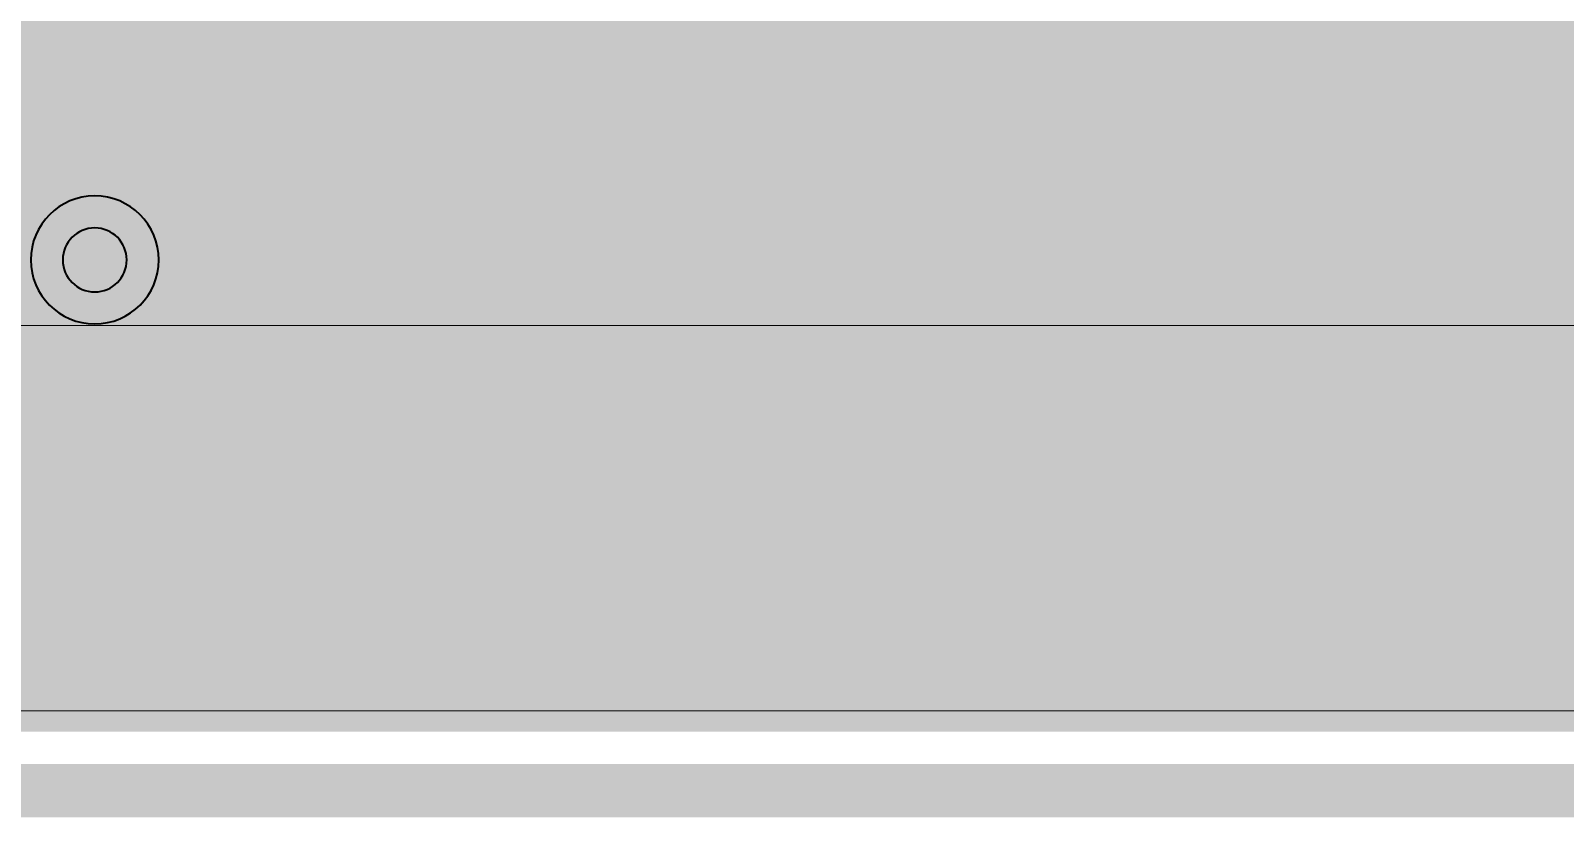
# Model space of a CAD drawing. Header units: millimetres. Extents: x -29 to 68.7, y -13.3 to 46.
# Drawn here: x 11.77 to 19.08, y -0.13 to 3.62 of the extents above; entities that cross this region are included whole.
import ezdxf

# ---------------------------------------------------------------- set-up
doc = ezdxf.new("R2010")
doc.units = ezdxf.units.MM
doc.header["$MEASUREMENT"] = 0
for name, color, linetype, true_color in [('Board-Outline-Layer', 7, 'Continuous', 0xff00ff), ('Bottom-Layer', 7, 'Continuous', 0x0000ff), ('Hole-Layer', 7, 'Continuous', 0x222222), ('Inner1', 7, 'Continuous', 0x999966), ('Inner2', 7, 'Continuous', 0x008000), ('Multi-Layer', 7, 'Continuous', 0xc0c0c0), ('Top-Layer', 7, 'Continuous', 0xff0000)]:
    doc.layers.add(name, color=color, linetype=linetype, true_color=true_color)

msp = doc.modelspace()

# ---------------------------------------------------------------- hatches: boundary and pattern name
at = {"layer": 'Bottom-Layer'}
msp.add_hatch(color=256, dxfattribs=at).paths.add_polyline_path([(4.9851, 4.9851), (4.4113, 5.4268), (3.7435, 5.7071), (3.0263, 5.8072), (2.3074, 5.7206), (1.6345, 5.4529), (1.0525, 5.022), (0.6001, 4.4566), (0.3073, 3.7942), (0.3073, 24.2059), (0.6001, 23.5435), (1.0525, 22.9781), (1.6345, 22.5472), (2.3074, 22.2795), (3.0263, 22.1928), (3.7435, 22.293), (4.4113, 22.5732), (4.9851, 23.015), (5.4268, 23.5888), (5.7071, 24.2565), (5.8072, 24.9737), (5.7206, 25.6927), (5.4529, 26.3655), (5.022, 26.9476), (4.4566, 27.4), (3.7942, 27.6927), (8.7053, 27.6927), (8.5312, 27.4374), (8.5379, 27.1284), (8.7227, 26.8807), (9.017, 26.7865), (9.3113, 26.8807), (9.4962, 27.1284), (9.5028, 27.4374), (9.3288, 27.6927), (39.2059, 27.6927), (38.5435, 27.4), (37.9781, 26.9476), (37.5472, 26.3655), (37.2795, 25.6927), (37.1929, 24.9737), (37.293, 24.2565), (37.5732, 23.5888), (38.015, 23.015), (38.5888, 22.5732), (39.2565, 22.293), (39.9737, 22.1928), (40.6927, 22.2795), (41.3656, 22.5472), (41.9476, 22.9781), (42.4, 23.5435), (42.6927, 24.2059), (42.6927, 3.7942), (42.4, 4.4565), (41.9476, 5.022), (41.3656, 5.4529), (40.6927, 5.7206), (39.9737, 5.8072), (39.2565, 5.7071), (38.5888, 5.4268), (38.015, 4.9851), (37.5732, 4.4113), (37.293, 3.7435), (37.1929, 3.0263), (37.2795, 2.3074), (37.5472, 1.6345), (37.9781, 1.0525), (38.5435, 0.6001), (39.2059, 0.3073), (3.7942, 0.3073), (4.4566, 0.6001), (5.022, 1.0525), (5.4529, 1.6345), (5.7206, 2.3074), (5.8072, 3.0263), (5.7071, 3.7435), (5.4268, 4.4113)])
at = {"layer": 'Inner1'}
msp.add_hatch(color=256, dxfattribs=at).paths.add_polyline_path([(4.9851, 23.015), (5.4268, 23.5888), (5.7071, 24.2565), (5.8072, 24.9737), (5.7206, 25.6927), (5.4529, 26.3655), (5.022, 26.9476), (4.4566, 27.4), (3.7942, 27.6927), (8.7053, 27.6927), (8.5312, 27.4374), (8.5379, 27.1284), (8.7227, 26.8807), (9.017, 26.7865), (9.3113, 26.8807), (9.4962, 27.1284), (9.5028, 27.4374), (9.3288, 27.6927), (39.2059, 27.6927), (38.5435, 27.4), (37.9781, 26.9476), (37.5472, 26.3655), (37.2795, 25.6927), (37.1929, 24.9737), (37.293, 24.2565), (37.5732, 23.5888), (38.015, 23.015), (38.5888, 22.5732), (39.2565, 22.293), (39.9737, 22.1928), (40.6927, 22.2795), (41.3656, 22.5472), (41.9476, 22.9781), (42.4, 23.5435), (42.6927, 24.2059), (42.6927, 3.7942), (42.4, 4.4565), (41.9476, 5.022), (41.3656, 5.4529), (40.6927, 5.7206), (39.9737, 5.8072), (39.2565, 5.7071), (38.5888, 5.4268), (38.015, 4.9851), (37.5732, 4.4113), (37.293, 3.7435), (37.1929, 3.0263), (37.2795, 2.3074), (37.5472, 1.6345), (37.9781, 1.0525), (38.5435, 0.6001), (39.2059, 0.3073), (3.7942, 0.3073), (4.4566, 0.6001), (5.022, 1.0525), (5.4529, 1.6345), (5.7206, 2.3074), (5.8072, 3.0263), (5.7071, 3.7435), (5.4268, 4.4113), (4.9851, 4.9851), (4.4113, 5.4268), (3.7435, 5.7071), (3.0263, 5.8072), (2.3074, 5.7206), (1.6345, 5.4529), (1.0525, 5.022), (0.6001, 4.4566), (0.3073, 3.7942), (0.3073, 24.2059), (0.6001, 23.5435), (1.0525, 22.9781), (1.6345, 22.5472), (2.3074, 22.2795), (3.0263, 22.1928), (3.7435, 22.293), (4.4113, 22.5732)])
at = {"layer": 'Inner2'}
msp.add_hatch(color=256, dxfattribs=at).paths.add_polyline_path([(7.6556, 2.1152), (11.6267, 2.1152), (11.9107, 1.9404), (12.2441, 1.9404), (12.5281, 2.1152), (22.0221, 2.1152), (22.0598, 2.1081), (22.098, 2.1057), (29.6055, 2.1057), (29.7727, 2.1551), (29.8861, 2.2876), (29.9092, 2.4604), (30.1244, 2.6757), (30.1464, 2.7086), (30.1542, 2.7475), (30.1542, 2.9964), (31.404, 2.9964), (31.7334, 2.667), (30.3993, 1.3329), (30.1875, 1.3016), (30.0076, 1.1856), (29.8916, 1.0057), (29.8603, 0.7939), (29.549, 0.4826), (7.7891, 0.4826), (7.0866, 1.1851), (7.0866, 1.5462)])
at = {"layer": 'Top-Layer'}
msp.add_hatch(color=256, dxfattribs=at).paths.add_polyline_path([(4.9851, 23.015), (5.4268, 23.5888), (5.7071, 24.2565), (5.8072, 24.9737), (5.7206, 25.6927), (5.4529, 26.3655), (5.022, 26.9476), (4.4566, 27.4), (3.7942, 27.6927), (8.7053, 27.6927), (8.5554, 27.5022), (8.5112, 27.2639), (8.5827, 27.0322), (8.5827, 26.991), (8.3669, 26.9002), (8.2777, 26.6837), (8.2777, 25.8772), (8.3677, 25.6599), (8.585, 25.5698), (9.449, 25.5698), (9.6663, 25.6599), (9.7564, 25.8772), (9.7564, 26.6837), (9.6672, 26.9001), (9.4514, 26.991), (9.4514, 27.0322), (9.5229, 27.2639), (9.4787, 27.5022), (9.3288, 27.6927), (39.2059, 27.6927), (38.5435, 27.4), (37.9781, 26.9476), (37.5472, 26.3655), (37.2795, 25.6927), (37.1929, 24.9737), (37.293, 24.2565), (37.5732, 23.5888), (38.015, 23.015), (38.5888, 22.5732), (39.2565, 22.293), (39.9737, 22.1928), (40.6927, 22.2795), (41.3656, 22.5472), (41.9476, 22.9781), (42.4, 23.5435), (42.6927, 24.2059), (42.6927, 3.7942), (42.4, 4.4565), (41.9476, 5.022), (41.3656, 5.4529), (40.6927, 5.7206), (39.9737, 5.8072), (39.2565, 5.7071), (38.5888, 5.4268), (38.015, 4.9851), (37.5732, 4.4113), (37.293, 3.7435), (37.1929, 3.0263), (37.2795, 2.3074), (37.5472, 1.6345), (37.9781, 1.0525), (38.5435, 0.6001), (39.2059, 0.3073), (3.7942, 0.3073), (4.4566, 0.6001), (5.022, 1.0525), (5.4529, 1.6345), (5.7206, 2.3074), (5.8072, 3.0263), (5.7071, 3.7435), (5.4268, 4.4113), (4.9851, 4.9851), (4.4113, 5.4268), (3.7435, 5.7071), (3.0263, 5.8072), (2.3074, 5.7206), (1.6345, 5.4529), (1.0525, 5.022), (0.6001, 4.4566), (0.3073, 3.7942), (0.3073, 24.2059), (0.6001, 23.5435), (1.0525, 22.9781), (1.6345, 22.5472), (2.3074, 22.2795), (3.0263, 22.1928), (3.7435, 22.293), (4.4113, 22.5732)])

# ---------------------------------------------------------------- linework, layer by layer
at = {"layer": 'Board-Outline-Layer', "const_width": 0.254}
msp.add_lwpolyline([(0, 3), (0, 25.0001, -0.414), (3, 28.0001), (40.0001, 28.0001, -0.414), (43.0001, 25.0001), (43.0001, 3, -0.414), (40.0001, 0), (3, 0, -0.414)], format="xyb", close=True, dxfattribs=at)
at = {"layer": 'Bottom-Layer', "const_width": 0.0508}
msp.add_lwpolyline([(42.6927, 24.2059), (42.6927, 3.7942), (42.4, 4.4565), (41.9476, 5.022), (41.3656, 5.4529), (40.6927, 5.7206), (39.9737, 5.8072), (39.2565, 5.7071), (38.5888, 5.4268), (38.015, 4.9851), (37.5732, 4.4113), (37.293, 3.7435), (37.1929, 3.0263), (37.2795, 2.3074), (37.5472, 1.6345), (37.9781, 1.0525), (38.5435, 0.6001), (39.2059, 0.3073), (3.7942, 0.3073)], dxfattribs=at)
at = {"layer": 'Hole-Layer'}
msp.add_lwpolyline([(11.925, 2.5294, 1), (12.2298, 2.5294, 1)], format="xyb", close=True, dxfattribs=at)
at = {"layer": 'Inner1'}
for points, const_width in [([(42.6927, 24.2059), (42.6927, 3.7942), (42.4, 4.4565), (41.9476, 5.022), (41.3656, 5.4529), (40.6927, 5.7206), (39.9737, 5.8072), (39.2565, 5.7071), (38.5888, 5.4268), (38.015, 4.9851), (37.5732, 4.4113), (37.293, 3.7435), (37.1929, 3.0263), (37.2795, 2.3074), (37.5472, 1.6345), (37.9781, 1.0525), (38.5435, 0.6001), (39.2059, 0.3073), (3.7942, 0.3073)], 0.0508), ([(13.3678, 3.9525), (12.0774, 2.6621)], 0.127), ([(12.0774, 2.6621), (12.0774, 2.5294)], 0.127)]:
    msp.add_lwpolyline(points, dxfattribs=dict(at, const_width=const_width))
at = {"layer": 'Inner2', "const_width": 0.00508}
msp.add_lwpolyline([(30.0526, 3.098), (31.4461, 3.098), (31.8771, 2.667), (29.5911, 0.381), (7.747, 0.381), (6.985, 1.143), (6.985, 1.5883), (7.6135, 2.2168), (29.5218, 2.2168), (30.0526, 2.7475)], close=True, dxfattribs=at)
at = {"layer": 'Inner2', "const_width": 0.0508}
msp.add_lwpolyline([(29.549, 0.4826), (7.7891, 0.4826), (7.0866, 1.1851), (7.0866, 1.5462), (7.6556, 2.1152), (11.6267, 2.1152), (11.9107, 1.9404), (12.2441, 1.9404), (12.5281, 2.1152), (22.0221, 2.1152)], dxfattribs=at)
at = {"layer": 'Multi-Layer'}
msp.add_lwpolyline([(11.7726, 2.5294, 1), (12.3822, 2.5294, 1)], format="xyb", close=True, dxfattribs=at)
at = {"layer": 'Top-Layer'}
for points, const_width in [([(42.6927, 24.2059), (42.6927, 3.7942), (42.4, 4.4565), (41.9476, 5.022), (41.3656, 5.4529), (40.6927, 5.7206), (39.9737, 5.8072), (39.2565, 5.7071), (38.5888, 5.4268), (38.015, 4.9851), (37.5732, 4.4113), (37.293, 3.7435), (37.1929, 3.0263), (37.2795, 2.3074), (37.5472, 1.6345), (37.9781, 1.0525), (38.5435, 0.6001), (39.2059, 0.3073), (3.7942, 0.3073)], 0.0508), ([(12.0774, 2.5294), (10.9382, 2.5294)], 0.508)]:
    msp.add_lwpolyline(points, dxfattribs=dict(at, const_width=const_width))

doc.saveas('drawing.dxf')
